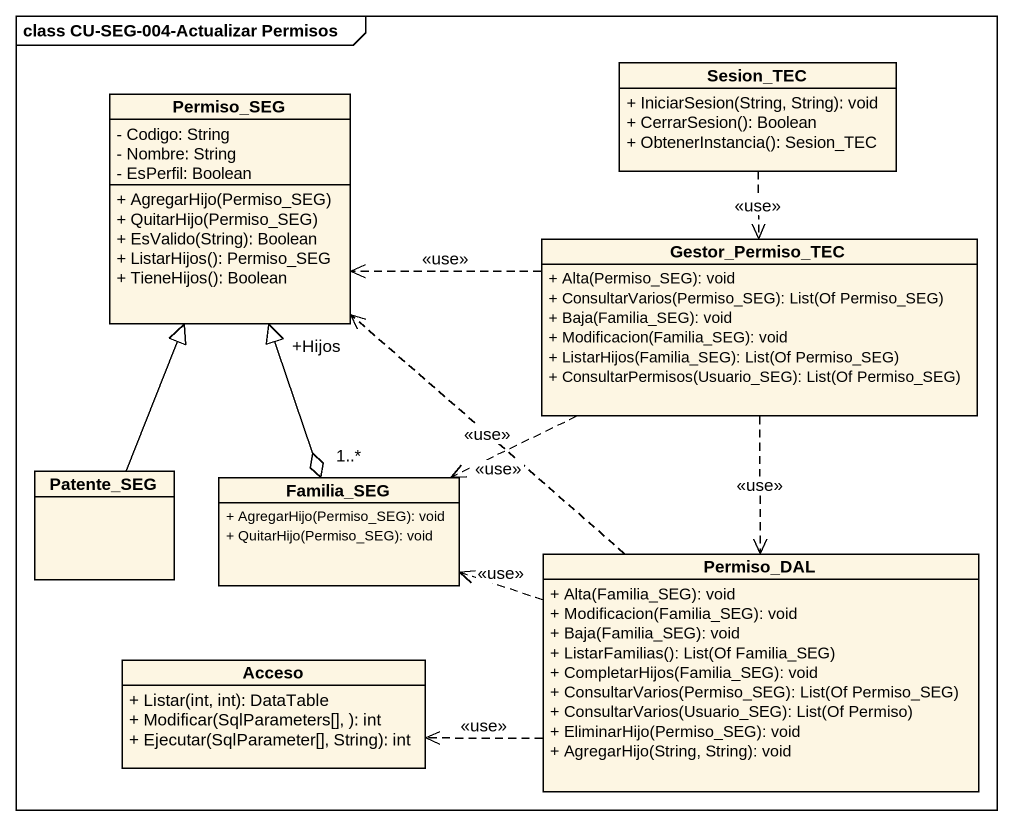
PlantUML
@startuml
mainframe class CU-SEG-004-Actualizar Permisos
hide circle
hide empty members
skinparam classAttributeIconSize 0
class Sesion_TEC {
  + IniciarSesion(String, String): void
  + CerrarSesion(): Boolean
  + ObtenerInstancia(): Sesion_TEC
}
class Permiso_SEG {
  - Codigo: String
  - Nombre: String
  - EsPerfil: Boolean
  + AgregarHijo(Permiso_SEG)
  + QuitarHijo(Permiso_SEG)
  + EsValido(String): Boolean
  + ListarHijos(): Permiso_SEG
  + TieneHijos(): Boolean
}
class Gestor_Permiso_TEC {
  + Alta(Permiso_SEG): void
  + ConsultarVarios(Permiso_SEG): List(Of Permiso_SEG)
  + Baja(Familia_SEG): void
  + Modificacion(Familia_SEG): void
  + ListarHijos(Familia_SEG): List(Of Permiso_SEG)
  + ConsultarPermisos(Usuario_SEG): List(Of Permiso_SEG)
}
class Patente_SEG
class Familia_SEG {
  + AgregarHijo(Permiso_SEG): void
  + QuitarHijo(Permiso_SEG): void
}
class Permiso_DAL {
  + Alta(Familia_SEG): void
  + Modificacion(Familia_SEG): void
  + Baja(Familia_SEG): void
  + ListarFamilias(): List(Of Familia_SEG)
  + CompletarHijos(Familia_SEG): void
  + ConsultarVarios(Permiso_SEG): List(Of Permiso_SEG)
  + ConsultarVarios(Usuario_SEG): List(Of Permiso)
  + EliminarHijo(Permiso_SEG): void
  + AgregarHijo(String, String): void
}
class Acceso {
  + Listar(int, int): DataTable
  + Modificar(SqlParameters[], ): int
  + Ejecutar(SqlParameter[], String): int
}
Sesion_TEC ..> Gestor_Permiso_TEC : <<use>>
Permiso_SEG "+Hijos" --o "1..*" Familia_SEG
Gestor_Permiso_TEC .left.> Permiso_SEG : <<use>>
Gestor_Permiso_TEC .left.> Familia_SEG : <<use>>
Gestor_Permiso_TEC ..> Permiso_DAL : <<use>>
Patente_SEG -up-|> Permiso_SEG
Familia_SEG -up-|> Permiso_SEG
Permiso_DAL .up.> Permiso_SEG : <<use>>
Permiso_DAL .left.> Familia_SEG : <<use>>
Permiso_DAL .left.> Acceso : <<use>>
@enduml
